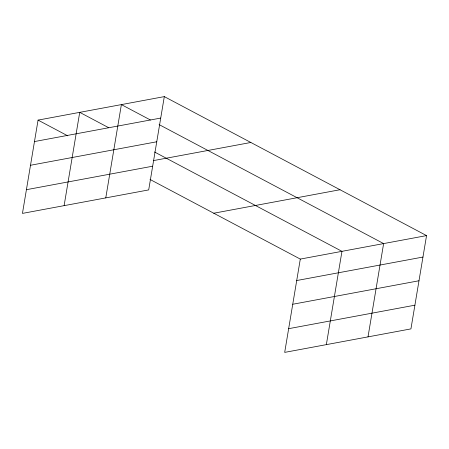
<?xml version="1.0" encoding="UTF-8"?>
<svg xmlns="http://www.w3.org/2000/svg" width="449" height="449" viewBox="0 0 449 449"><rect width="100%" height="100%" fill="white"/><g stroke="black" fill="none" stroke-linecap="round" stroke-linejoin="round"><path stroke-width="0.67" d="M164.312 96.614L38.064 120.108L22.45 213.398L148.698 189.91L164.312 96.614L426.55 235.602L410.936 328.893L284.688 352.386L300.302 259.09L426.55 235.602M64.112 205.648L79.726 112.351L108.776 127.752M105.773 197.897L121.387 104.6L150.437 120.001M326.35 344.636L341.964 251.339L154.518 151.992M368.012 336.879L383.626 243.588L159.092 124.586M34.472 141.558L160.72 118.07M30.504 165.266L156.752 141.777M153.289 160.63L250.851 142.479M26.418 189.691L152.666 166.203M213.763 213.224L340.011 189.736M296.71 280.541L422.958 257.053M292.748 304.254L418.99 280.76M288.656 328.679L414.904 305.185M38.064 120.108L67.732 135.828M149.988 179.426L300.302 259.09"/></g></svg>
